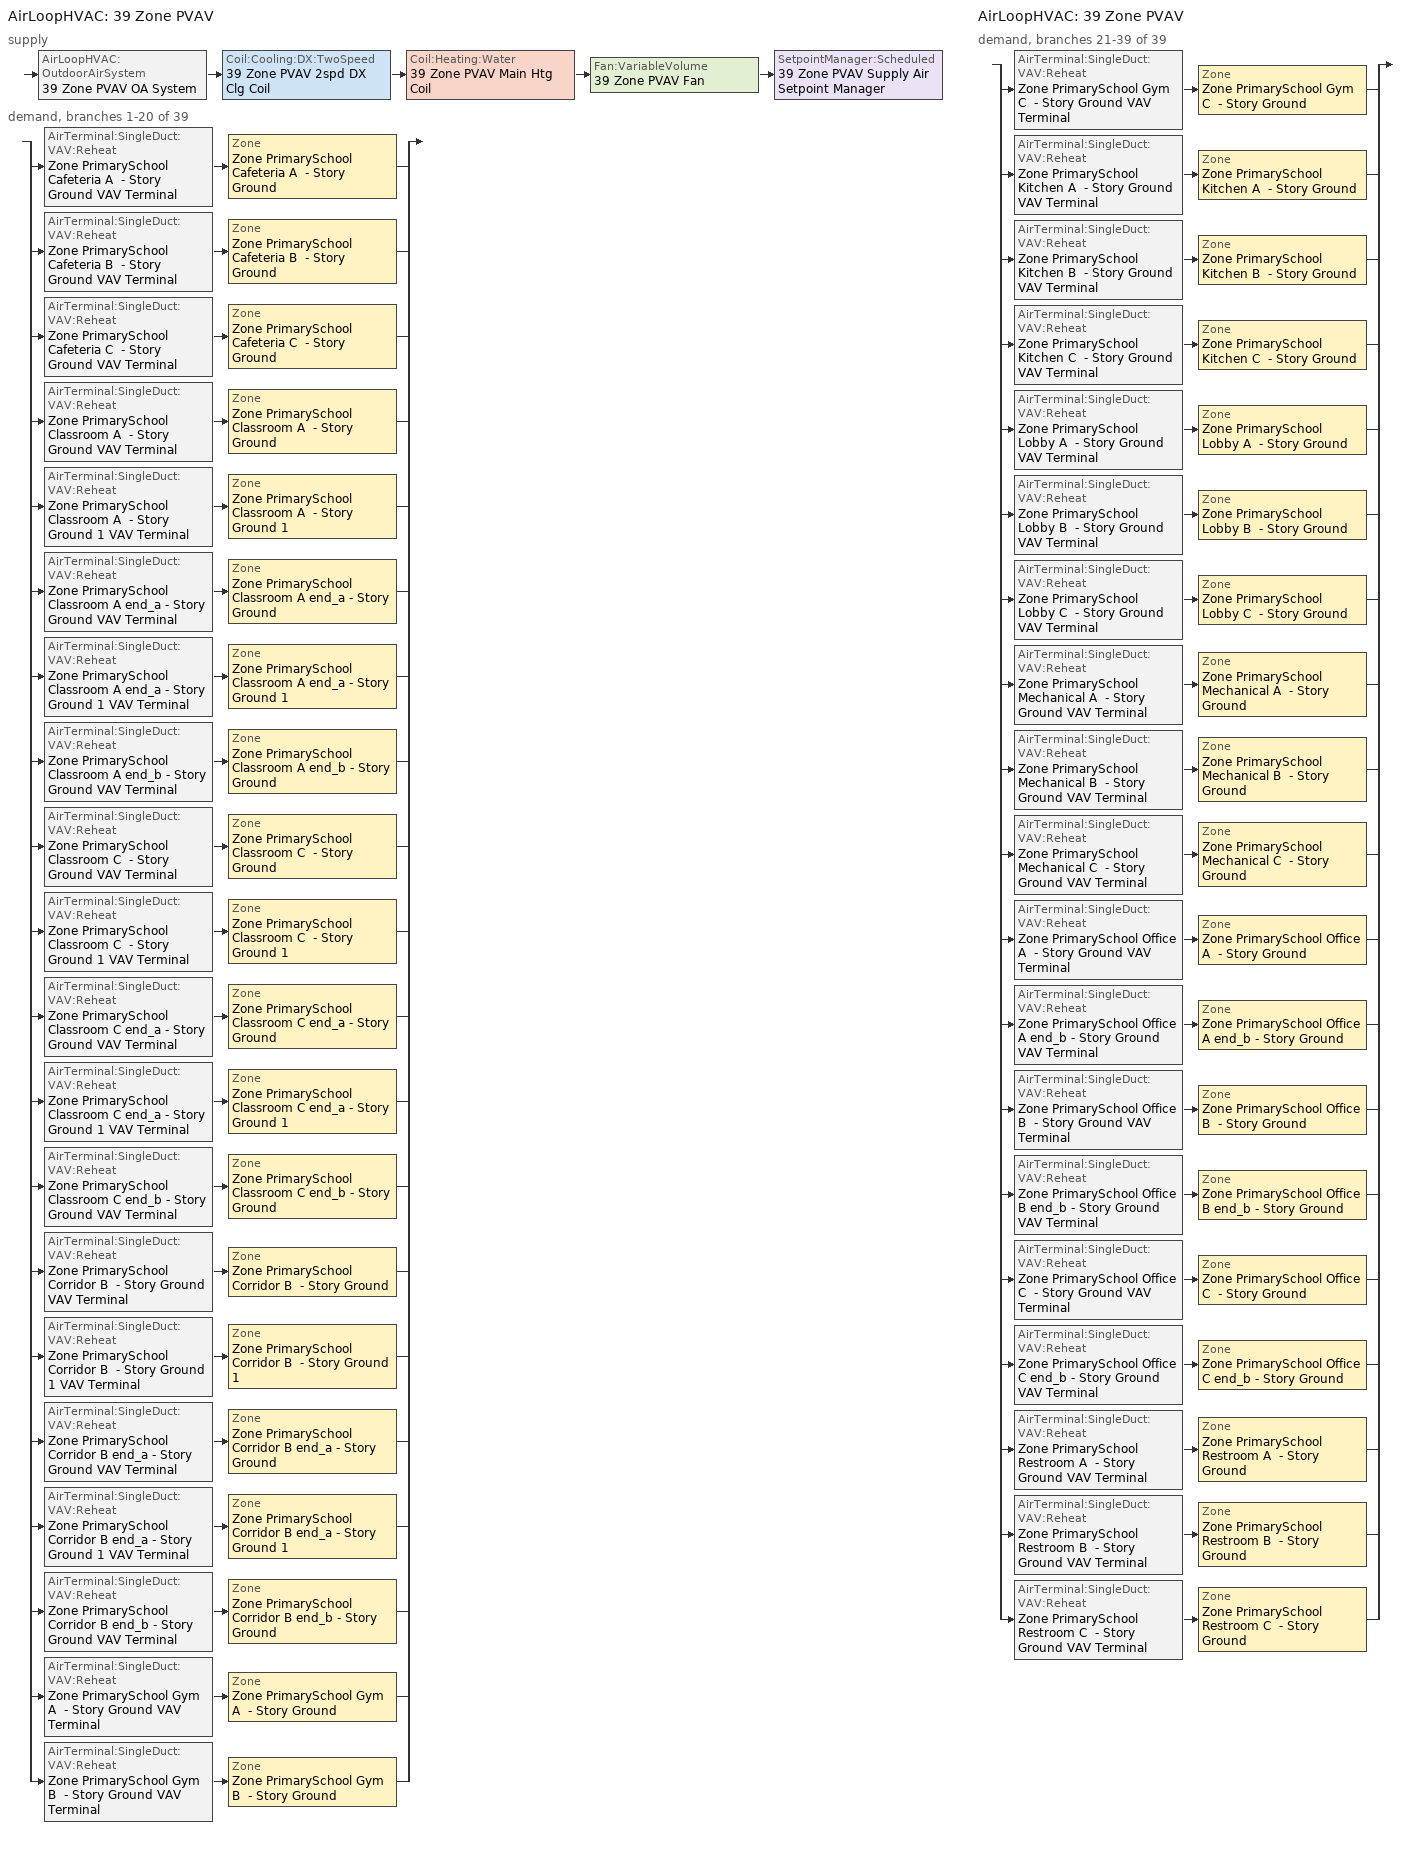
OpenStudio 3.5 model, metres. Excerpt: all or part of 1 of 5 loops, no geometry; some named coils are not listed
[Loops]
AirLoopHVAC '39 Zone PVAV'
 supply: AirLoopHVAC:OutdoorAirSystem '39 Zone PVAV OA System' > Coil:Cooling:DX:TwoSpeed '39 Zone PVAV 2spd DX Clg Coil' > Coil:Heating:Water '39 Zone PVAV Main Htg Coil' > Fan:VariableVolume '39 Zone PVAV Fan' > SetpointManager:Scheduled '39 Zone PVAV Supply Air Setpoint Manager'
 demand, branches 1-20 of 39: split
  | AirTerminal:SingleDuct:VAV:Reheat 'Zone PrimarySchool Cafeteria A  - Story Ground VAV Terminal' > Zone 'Zone PrimarySchool Cafeteria A  - Story Ground'
  | AirTerminal:SingleDuct:VAV:Reheat 'Zone PrimarySchool Cafeteria B  - Story Ground VAV Terminal' > Zone 'Zone PrimarySchool Cafeteria B  - Story Ground'
  | AirTerminal:SingleDuct:VAV:Reheat 'Zone PrimarySchool Cafeteria C  - Story Ground VAV Terminal' > Zone 'Zone PrimarySchool Cafeteria C  - Story Ground'
  | AirTerminal:SingleDuct:VAV:Reheat 'Zone PrimarySchool Classroom A  - Story Ground VAV Terminal' > Zone 'Zone PrimarySchool Classroom A  - Story Ground'
  | AirTerminal:SingleDuct:VAV:Reheat 'Zone PrimarySchool Classroom A  - Story Ground 1 VAV Terminal' > Zone 'Zone PrimarySchool Classroom A  - Story Ground 1'
  | AirTerminal:SingleDuct:VAV:Reheat 'Zone PrimarySchool Classroom A end_a - Story Ground VAV Terminal' > Zone 'Zone PrimarySchool Classroom A end_a - Story Ground'
  | AirTerminal:SingleDuct:VAV:Reheat 'Zone PrimarySchool Classroom A end_a - Story Ground 1 VAV Terminal' > Zone 'Zone PrimarySchool Classroom A end_a - Story Ground 1'
  | AirTerminal:SingleDuct:VAV:Reheat 'Zone PrimarySchool Classroom A end_b - Story Ground VAV Terminal' > Zone 'Zone PrimarySchool Classroom A end_b - Story Ground'
  | AirTerminal:SingleDuct:VAV:Reheat 'Zone PrimarySchool Classroom C  - Story Ground VAV Terminal' > Zone 'Zone PrimarySchool Classroom C  - Story Ground'
  | AirTerminal:SingleDuct:VAV:Reheat 'Zone PrimarySchool Classroom C  - Story Ground 1 VAV Terminal' > Zone 'Zone PrimarySchool Classroom C  - Story Ground 1'
  | AirTerminal:SingleDuct:VAV:Reheat 'Zone PrimarySchool Classroom C end_a - Story Ground VAV Terminal' > Zone 'Zone PrimarySchool Classroom C end_a - Story Ground'
  | AirTerminal:SingleDuct:VAV:Reheat 'Zone PrimarySchool Classroom C end_a - Story Ground 1 VAV Terminal' > Zone 'Zone PrimarySchool Classroom C end_a - Story Ground 1'
  | AirTerminal:SingleDuct:VAV:Reheat 'Zone PrimarySchool Classroom C end_b - Story Ground VAV Terminal' > Zone 'Zone PrimarySchool Classroom C end_b - Story Ground'
  | AirTerminal:SingleDuct:VAV:Reheat 'Zone PrimarySchool Corridor B  - Story Ground VAV Terminal' > Zone 'Zone PrimarySchool Corridor B  - Story Ground'
  | AirTerminal:SingleDuct:VAV:Reheat 'Zone PrimarySchool Corridor B  - Story Ground 1 VAV Terminal' > Zone 'Zone PrimarySchool Corridor B  - Story Ground 1'
  | AirTerminal:SingleDuct:VAV:Reheat 'Zone PrimarySchool Corridor B end_a - Story Ground VAV Terminal' > Zone 'Zone PrimarySchool Corridor B end_a - Story Ground'
  | AirTerminal:SingleDuct:VAV:Reheat 'Zone PrimarySchool Corridor B end_a - Story Ground 1 VAV Terminal' > Zone 'Zone PrimarySchool Corridor B end_a - Story Ground 1'
  | AirTerminal:SingleDuct:VAV:Reheat 'Zone PrimarySchool Corridor B end_b - Story Ground VAV Terminal' > Zone 'Zone PrimarySchool Corridor B end_b - Story Ground'
  | AirTerminal:SingleDuct:VAV:Reheat 'Zone PrimarySchool Gym A  - Story Ground VAV Terminal' > Zone 'Zone PrimarySchool Gym A  - Story Ground'
  | AirTerminal:SingleDuct:VAV:Reheat 'Zone PrimarySchool Gym B  - Story Ground VAV Terminal' > Zone 'Zone PrimarySchool Gym B  - Story Ground'
AirLoopHVAC '39 Zone PVAV'
 demand, branches 21-39 of 39: split
  | AirTerminal:SingleDuct:VAV:Reheat 'Zone PrimarySchool Gym C  - Story Ground VAV Terminal' > Zone 'Zone PrimarySchool Gym C  - Story Ground'
  | AirTerminal:SingleDuct:VAV:Reheat 'Zone PrimarySchool Kitchen A  - Story Ground VAV Terminal' > Zone 'Zone PrimarySchool Kitchen A  - Story Ground'
  | AirTerminal:SingleDuct:VAV:Reheat 'Zone PrimarySchool Kitchen B  - Story Ground VAV Terminal' > Zone 'Zone PrimarySchool Kitchen B  - Story Ground'
  | AirTerminal:SingleDuct:VAV:Reheat 'Zone PrimarySchool Kitchen C  - Story Ground VAV Terminal' > Zone 'Zone PrimarySchool Kitchen C  - Story Ground'
  | AirTerminal:SingleDuct:VAV:Reheat 'Zone PrimarySchool Lobby A  - Story Ground VAV Terminal' > Zone 'Zone PrimarySchool Lobby A  - Story Ground'
  | AirTerminal:SingleDuct:VAV:Reheat 'Zone PrimarySchool Lobby B  - Story Ground VAV Terminal' > Zone 'Zone PrimarySchool Lobby B  - Story Ground'
  | AirTerminal:SingleDuct:VAV:Reheat 'Zone PrimarySchool Lobby C  - Story Ground VAV Terminal' > Zone 'Zone PrimarySchool Lobby C  - Story Ground'
  | AirTerminal:SingleDuct:VAV:Reheat 'Zone PrimarySchool Mechanical A  - Story Ground VAV Terminal' > Zone 'Zone PrimarySchool Mechanical A  - Story Ground'
  | AirTerminal:SingleDuct:VAV:Reheat 'Zone PrimarySchool Mechanical B  - Story Ground VAV Terminal' > Zone 'Zone PrimarySchool Mechanical B  - Story Ground'
  | AirTerminal:SingleDuct:VAV:Reheat 'Zone PrimarySchool Mechanical C  - Story Ground VAV Terminal' > Zone 'Zone PrimarySchool Mechanical C  - Story Ground'
  | AirTerminal:SingleDuct:VAV:Reheat 'Zone PrimarySchool Office A  - Story Ground VAV Terminal' > Zone 'Zone PrimarySchool Office A  - Story Ground'
  | AirTerminal:SingleDuct:VAV:Reheat 'Zone PrimarySchool Office A end_b - Story Ground VAV Terminal' > Zone 'Zone PrimarySchool Office A end_b - Story Ground'
  | AirTerminal:SingleDuct:VAV:Reheat 'Zone PrimarySchool Office B  - Story Ground VAV Terminal' > Zone 'Zone PrimarySchool Office B  - Story Ground'
  | AirTerminal:SingleDuct:VAV:Reheat 'Zone PrimarySchool Office B end_b - Story Ground VAV Terminal' > Zone 'Zone PrimarySchool Office B end_b - Story Ground'
  | AirTerminal:SingleDuct:VAV:Reheat 'Zone PrimarySchool Office C  - Story Ground VAV Terminal' > Zone 'Zone PrimarySchool Office C  - Story Ground'
  | AirTerminal:SingleDuct:VAV:Reheat 'Zone PrimarySchool Office C end_b - Story Ground VAV Terminal' > Zone 'Zone PrimarySchool Office C end_b - Story Ground'
  | AirTerminal:SingleDuct:VAV:Reheat 'Zone PrimarySchool Restroom A  - Story Ground VAV Terminal' > Zone 'Zone PrimarySchool Restroom A  - Story Ground'
  | AirTerminal:SingleDuct:VAV:Reheat 'Zone PrimarySchool Restroom B  - Story Ground VAV Terminal' > Zone 'Zone PrimarySchool Restroom B  - Story Ground'
  | AirTerminal:SingleDuct:VAV:Reheat 'Zone PrimarySchool Restroom C  - Story Ground VAV Terminal' > Zone 'Zone PrimarySchool Restroom C  - Story Ground'
[SizingPeriod:DesignDay] Barometric Pressure {Pa}=96058; Wind Speed {m/s}=3.5; Wind Direction {deg}=280; Rain Indicator=No; Snow Indicator=No; Day of Month=21; Day Type=SummerDesignDay; Daylight Saving Time Indicator=No; Humidity Condition Type=Wetbulb; Dry-Bulb Temperature Range Modifier Type=DefaultMultipliers; Solar Model Indicator=ASHRAETau
Name | Maximum Dry-Bulb Temperature {C} | Daily Dry-Bulb Temperature Range {deltaC} | Month | Wetbulb or DewPoint at Maximum Dry-Bulb {C} | ASHRAE Clear Sky Optical Depth for Beam Irradiance | ASHRAE Clear Sky Optical Depth for Diffuse Irradiance
Altoona Blair Co October .4% Condns DB=>MCWB 1 | 26.1 | 10.2 | 10 | 18.2 | 0.339 | 2.489
Altoona Blair Co October .4% Condns WB=>MCDB 1 | 24.4 | 10.2 | 10 | 20.3 | 0.339 | 2.489
Altoona Blair Co September .4% Condns DB=>MCWB 1 | 30.8 | 10.6 | 9 | 20.4 | 0.371 | 2.376
Altoona Blair Co September .4% Condns WB=>MCDB 1 | 27.3 | 10.6 | 9 | 22.9 | 0.371 | 2.376
[Sizing:Zone] Zone Cooling Design Supply Air Temperature Input Method=SupplyAirTemperature; Zone Cooling Design Supply Air Temperature {C}=12.7778; Zone Cooling Design Supply Air Temperature Difference {deltaC}=11.11; Zone Heating Design Supply Air Temperature Input Method=SupplyAirTemperature; Zone Heating Design Supply Air Temperature {C}=50; Zone Heating Design Supply Air Temperature Difference {deltaC}=11.11; Zone Cooling Design Supply Air Humidity Ratio {kg-H2O/kg-air}=0.0085; Zone Heating Design Supply Air Humidity Ratio {kg-H2O/kg-air}=0.008; Cooling Design Air Flow Method=DesignDay; Heating Design Air Flow Method=DesignDay; Account for Dedicated Outdoor Air System=No; Dedicated Outdoor Air System Control Strategy=NeutralSupplyAir; Dedicated Outdoor Air Low Setpoint Temperature for Design {C}=autosize; Dedicated Outdoor Air High Setpoint Temperature for Design {C}=autosize; Zone Load Sizing Method=Sensible Load Only No Latent Load; Zone Latent Cooling Design Supply Air Humidity Ratio Input Method=HumidityRatioDifference; Zone Cooling Design Supply Air Humidity Ratio Difference {kgWater/kgDryAir}=0.005; Zone Latent Heating Design Supply Air Humidity Ratio Input Method=HumidityRatioDifference; Zone Humidification Design Supply Air Humidity Ratio Difference {kgWater/kgDryAir}=0.005; Design Minimum Zone Ventilation Efficiency=0
Zone PrimarySchool Classroom A end_a - Story Ground; Zone PrimarySchool Corridor B end_a - Story Ground; Zone PrimarySchool Classroom C end_a - Story Ground; Zone PrimarySchool Classroom A  - Story Ground; Zone PrimarySchool Corridor B  - Story Ground; Zone PrimarySchool Classroom C  - Story Ground; Zone PrimarySchool Classroom A end_b - Story Ground; Zone PrimarySchool Corridor B end_b - Story Ground; Zone PrimarySchool Classroom C end_b - Story Ground; Zone PrimarySchool Classroom A end_a - Story Ground 1; Zone PrimarySchool Corridor B end_a - Story Ground 1; Zone PrimarySchool Classroom C end_a - Story Ground 1; Zone PrimarySchool Classroom A  - Story Ground 1; Zone PrimarySchool Corridor B  - Story Ground 1; Zone PrimarySchool Classroom C  - Story Ground 1; Zone PrimarySchool Kitchen A  - Story Ground; Zone PrimarySchool Kitchen B  - Story Ground; Zone PrimarySchool Kitchen C  - Story Ground; Zone PrimarySchool Lobby A  - Story Ground; Zone PrimarySchool Lobby B  - Story Ground; Zone PrimarySchool Lobby C  - Story Ground; Zone PrimarySchool Restroom A  - Story Ground; Zone PrimarySchool Restroom B  - Story Ground; Zone PrimarySchool Restroom C  - Story Ground; Zone PrimarySchool Mechanical A  - Story Ground; Zone PrimarySchool Mechanical B  - Story Ground; Zone PrimarySchool Mechanical C  - Story Ground; Zone PrimarySchool Cafeteria A  - Story Ground; Zone PrimarySchool Cafeteria B  - Story Ground; Zone PrimarySchool Cafeteria C  - Story Ground; Zone PrimarySchool Gym A  - Story Ground; Zone PrimarySchool Gym B  - Story Ground; Zone PrimarySchool Gym C  - Story Ground; Zone PrimarySchool Office A  - Story Ground; Zone PrimarySchool Office B  - Story Ground; Zone PrimarySchool Office C  - Story Ground; Zone PrimarySchool Office A end_b - Story Ground; Zone PrimarySchool Office B end_b - Story Ground; Zone PrimarySchool Office C end_b - Story Ground
[Zone equipment]
Zone PrimarySchool Classroom A end_a - Story Ground: Zone PrimarySchool Classroom A end_a - Story Ground VAV Terminal
Zone PrimarySchool Corridor B end_a - Story Ground: Zone PrimarySchool Corridor B end_a - Story Ground VAV Terminal
Zone PrimarySchool Classroom C end_a - Story Ground: Zone PrimarySchool Classroom C end_a - Story Ground VAV Terminal
Zone PrimarySchool Classroom A  - Story Ground: Zone PrimarySchool Classroom A  - Story Ground VAV Terminal
Zone PrimarySchool Corridor B  - Story Ground: Zone PrimarySchool Corridor B  - Story Ground VAV Terminal
Zone PrimarySchool Classroom C  - Story Ground: Zone PrimarySchool Classroom C  - Story Ground VAV Terminal
Zone PrimarySchool Classroom A end_b - Story Ground: Zone PrimarySchool Classroom A end_b - Story Ground VAV Terminal
Zone PrimarySchool Corridor B end_b - Story Ground: Zone PrimarySchool Corridor B end_b - Story Ground VAV Terminal
Zone PrimarySchool Classroom C end_b - Story Ground: Zone PrimarySchool Classroom C end_b - Story Ground VAV Terminal
Zone PrimarySchool Classroom A end_a - Story Ground 1: Zone PrimarySchool Classroom A end_a - Story Ground 1 VAV Terminal
Zone PrimarySchool Corridor B end_a - Story Ground 1: Zone PrimarySchool Corridor B end_a - Story Ground 1 VAV Terminal
Zone PrimarySchool Classroom C end_a - Story Ground 1: Zone PrimarySchool Classroom C end_a - Story Ground 1 VAV Terminal
Zone PrimarySchool Classroom A  - Story Ground 1: Zone PrimarySchool Classroom A  - Story Ground 1 VAV Terminal
Zone PrimarySchool Corridor B  - Story Ground 1: Zone PrimarySchool Corridor B  - Story Ground 1 VAV Terminal
Zone PrimarySchool Classroom C  - Story Ground 1: Zone PrimarySchool Classroom C  - Story Ground 1 VAV Terminal
Zone PrimarySchool Kitchen A  - Story Ground: Zone PrimarySchool Kitchen A  - Story Ground Exhaust Fan, Zone PrimarySchool Kitchen A  - Story Ground VAV Terminal
Zone PrimarySchool Kitchen B  - Story Ground: Zone PrimarySchool Kitchen B  - Story Ground Exhaust Fan, Zone PrimarySchool Kitchen B  - Story Ground VAV Terminal
Zone PrimarySchool Kitchen C  - Story Ground: Zone PrimarySchool Kitchen C  - Story Ground Exhaust Fan, Zone PrimarySchool Kitchen C  - Story Ground VAV Terminal
Zone PrimarySchool Lobby A  - Story Ground: Zone PrimarySchool Lobby A  - Story Ground VAV Terminal
Zone PrimarySchool Lobby B  - Story Ground: Zone PrimarySchool Lobby B  - Story Ground VAV Terminal
Zone PrimarySchool Lobby C  - Story Ground: Zone PrimarySchool Lobby C  - Story Ground VAV Terminal
Zone PrimarySchool Restroom A  - Story Ground: Zone PrimarySchool Restroom A  - Story Ground Exhaust Fan, Zone PrimarySchool Restroom A  - Story Ground VAV Terminal
Zone PrimarySchool Restroom B  - Story Ground: Zone PrimarySchool Restroom B  - Story Ground Exhaust Fan, Zone PrimarySchool Restroom B  - Story Ground VAV Terminal
Zone PrimarySchool Restroom C  - Story Ground: Zone PrimarySchool Restroom C  - Story Ground Exhaust Fan, Zone PrimarySchool Restroom C  - Story Ground VAV Terminal
Zone PrimarySchool Mechanical A  - Story Ground: Zone PrimarySchool Mechanical A  - Story Ground VAV Terminal
Zone PrimarySchool Mechanical B  - Story Ground: Zone PrimarySchool Mechanical B  - Story Ground VAV Terminal
Zone PrimarySchool Mechanical C  - Story Ground: Zone PrimarySchool Mechanical C  - Story Ground VAV Terminal
Zone PrimarySchool Cafeteria A  - Story Ground: Zone PrimarySchool Cafeteria A  - Story Ground VAV Terminal
Zone PrimarySchool Cafeteria B  - Story Ground: Zone PrimarySchool Cafeteria B  - Story Ground VAV Terminal
Zone PrimarySchool Cafeteria C  - Story Ground: Zone PrimarySchool Cafeteria C  - Story Ground VAV Terminal
Zone PrimarySchool Gym A  - Story Ground: Zone PrimarySchool Gym A  - Story Ground VAV Terminal
Zone PrimarySchool Gym B  - Story Ground: Zone PrimarySchool Gym B  - Story Ground VAV Terminal
Zone PrimarySchool Gym C  - Story Ground: Zone PrimarySchool Gym C  - Story Ground VAV Terminal
Zone PrimarySchool Office A  - Story Ground: Zone PrimarySchool Office A  - Story Ground VAV Terminal
Zone PrimarySchool Office B  - Story Ground: Zone PrimarySchool Office B  - Story Ground VAV Terminal
Zone PrimarySchool Office C  - Story Ground: Zone PrimarySchool Office C  - Story Ground VAV Terminal
Zone PrimarySchool Office A end_b - Story Ground: Zone PrimarySchool Office A end_b - Story Ground VAV Terminal
Zone PrimarySchool Office B end_b - Story Ground: Zone PrimarySchool Office B end_b - Story Ground VAV Terminal
Zone PrimarySchool Office C end_b - Story Ground: Zone PrimarySchool Office C end_b - Story Ground VAV Terminal
[Fan:ZoneExhaust] Fan Total Efficiency=0.1595; Pressure Rise {Pa}=124.544; System Availability Manager Coupling Mode=Decoupled
Name | Availability Schedule | Maximum Flow Rate {m3/s} | Flow Fraction Schedule
Zone PrimarySchool Kitchen A  - Story Ground Exhaust Fan; Zone PrimarySchool Kitchen C  - Story Ground Exhaust Fan | PrimarySchool Kitchen Exhaust | 0.0750143 | PrimarySchool Kitchen Exhaust
Zone PrimarySchool Kitchen B  - Story Ground Exhaust Fan | PrimarySchool Kitchen Exhaust | 0.152254 | PrimarySchool Kitchen Exhaust
Zone PrimarySchool Restroom A  - Story Ground Exhaust Fan; Zone PrimarySchool Restroom C  - Story Ground Exhaust Fan | Always On Discrete | 0.0356914 | Always On Discrete
Zone PrimarySchool Restroom B  - Story Ground Exhaust Fan | Always On Discrete | 0.0724416 | Always On Discrete
[SetpointManager:Scheduled]
39 Zone PVAV Supply Air Setpoint Manager: Control Variable=Temperature; Schedule=Supply Air Temp - 55.0F; Setpoint Node or NodeList=39 Zone PVAV Supply Outlet Node
[Refrigeration:WalkIn] Availability Schedule=Always On Discrete; Rated Coil Cooling Capacity {W}=2696.25; Rated Total Heating Power {W}=0; Rated Circulation Fan Power {W}=0; Rated Total Lighting Power {W}=120; Lighting Schedule=Always On; Defrost Control Type=TimeSchedule; Temperature Termination Defrost Fraction to Ice=0.7; Insulated Floor Surface Area {m2}=11.1484; Insulated Floor U-Value {W/m2-K}=0.207
Name | Operating Temperature {C} | Rated Cooling Source Temperature {C} | Rated Cooling Coil Fan Power {W} | Defrost Type | Defrost Schedule | Defrost Drip-Down Schedule | Defrost Power {W} | WalkIn Zone Boundary 1
Primary School Cooler | 2 | -3.88889 | 200 | OffCycle | Refrigeration Defrost Schedule | Refrigeration Dripdown Schedule | 0 | Refrigeration Walk In Zone Boundary 1
Primary School Freezer | -23 | -28.3333 | 250 | Electric | Refrigeration Defrost Schedule 1 | Refrigeration Dripdown Schedule 1 | 2000 | Refrigeration Walk In Zone Boundary 2
[Refrigeration:WalkIn:ZoneBoundary] Zone=Zone PrimarySchool Kitchen B  - Story Ground; Total Insulated Surface Area Facing Zone {m2}=43.4; Insulated Surface U-Value Facing Zone {W/m2-K}=0.235; Area of Stocking Doors Facing Zone {m2}=2; Height of Stocking Doors Facing Zone {m}=2; Stocking Door Opening Schedule Name Facing Zone=door_wi_sched; Stocking Door Opening Protection Type Facing Zone=None
Refrigeration Walk In Zone Boundary 1; Refrigeration Walk In Zone Boundary 2
[AirLoopHVAC]
39 Zone PVAV: Availability Schedule=Always On Discrete; Design Supply Air Flow Rate {m3/s}=autosize; Design Return Air Flow Fraction of Supply Air Flow=1
[Sizing:System]
39 Zone PVAV: Type of Load to Size On=Sensible; Design Outdoor Air Flow Rate {m3/s}=Autosize; Central Heating Maximum System Air Flow Ratio=0.3; Preheat Design Temperature {C}=7.22222; Preheat Design Humidity Ratio {kg-H2O/kg-Air}=0.008; Precool Design Temperature {C}=12.7778; Precool Design Humidity Ratio {kg-H2O/kg-Air}=0.008; Central Cooling Design Supply Air Temperature {C}=12.7778; Central Heating Design Supply Air Temperature {C}=12.7778; Sizing Option=Coincident; 100% Outdoor Air in Cooling=No; 100% Outdoor Air in Heating=No; Central Cooling Design Supply Air Humidity Ratio {kg-H2O/kg-Air}=0.0085; Central Heating Design Supply Air Humidity Ratio {kg-H2O/kg-Air}=0.008; Cooling Design Air Flow Method=DesignDay; Heating Design Air Flow Method=DesignDay; System Outdoor Air Method=Standard62.1VentilationRateProcedure; Zone Maximum Outdoor Air Fraction=1; Cooling Supply Air Flow Rate Per Floor Area {m3/s-m2}=0.00996765; Cooling Fraction of Autosized Cooling Supply Air Flow Rate=1; Cooling Supply Air Flow Rate Per Unit Cooling Capacity {m3/s-W}=3.94755e-05; Heating Supply Air Flow Rate Per Floor Area {m3/s-m2}=0.00996765; Heating Fraction of Autosized Heating Supply Air Flow Rate=1; Heating Fraction of Autosized Cooling Supply Air Flow Rate=1; Heating Supply Air Flow Rate Per Unit Heating Capacity {m3/s-W}=3.15882e-05; Cooling Design Capacity Method=CoolingDesignCapacity; Cooling Design Capacity {W}=autosize; Cooling Design Capacity Per Floor Area {W/m2}=234.7; Fraction of Autosized Cooling Design Capacity=1; Heating Design Capacity Method=HeatingDesignCapacity; Heating Design Capacity {W}=autosize; Heating Design Capacity Per Floor Area {W/m2}=157; Fraction of Autosized Heating Design Capacity=1; Central Cooling Capacity Control Method=OnOff; Occupant Diversity=autosize
[Fan:VariableVolume]
39 Zone PVAV Fan: Availability Schedule=Always On Discrete; Fan Total Efficiency=0.6045; Pressure Rise {Pa}=1017.592; Maximum Flow Rate {m3/s}=Autosize; Fan Power Minimum Flow Rate Input Method=FixedFlowRate; Fan Power Minimum Flow Fraction=0; Fan Power Minimum Air Flow Rate {m3/s}=0; Motor Efficiency=0.93; Motor In Airstream Fraction=1; Fan Power Coefficient 1=0.0407599; Fan Power Coefficient 2=0.088045; Fan Power Coefficient 3=-0.0729261; Fan Power Coefficient 4=0.94374; Fan Power Coefficient 5=0
[Coil:Cooling:DX:TwoSpeed]
39 Zone PVAV 2spd DX Clg Coil: Availability Schedule=Always On Discrete; Rated High Speed Total Cooling Capacity {W}=Autosize; Rated High Speed Sensible Heat Ratio=Autosize; Rated High Speed COP {W/W}=3; Rated High Speed Air Flow Rate {m3/s}=Autosize; Unit Internal Static Air Pressure {Pa}=773.3; Total Cooling Capacity Function of Temperature Curve=Curve Biquadratic 1; Total Cooling Capacity Function of Flow Fraction Curve=Curve Quadratic 1; Energy Input Ratio Function of Temperature Curve=Curve Biquadratic 2; Energy Input Ratio Function of Flow Fraction Curve=Curve Quadratic 2; Part Load Fraction Correlation Curve=Curve Quadratic 3; Rated Low Speed Total Cooling Capacity {W}=Autosize; Rated Low Speed Sensible Heat Ratio=0.69; Rated Low Speed COP {W/W}=3; Low Speed Total Cooling Capacity Function of Temperature Curve=Curve Biquadratic 3; Low Speed Energy Input Ratio Function of Temperature Curve=Curve Biquadratic 4; Condenser Type=AirCooled; Minimum Outdoor Dry-Bulb Temperature for Compressor Operation {C}=-25; High Speed Evaporative Condenser Effectiveness=0; High Speed Evaporative Condenser Air Flow Rate {m3/s}=Autosize; High Speed Evaporative Condenser Pump Rated Power Consumption {W}=Autosize; Low Speed Evaporative Condenser Effectiveness=0; Low Speed Evaporative Condenser Air Flow Rate {m3/s}=Autosize; Low Speed Evaporative Condenser Pump Rated Power Consumption {W}=Autosize; Basin Heater Capacity {W/K}=10; Basin Heater Setpoint Temperature {C}=2
[Controller:OutdoorAir]
Controller Outdoor Air 1: Minimum Outdoor Air Flow Rate {m3/s}=autosize; Maximum Outdoor Air Flow Rate {m3/s}=Autosize; Economizer Control Type=NoEconomizer; Economizer Control Action Type=ModulateFlow; Economizer Maximum Limit Dry-Bulb Temperature {C}=28; Economizer Maximum Limit Enthalpy {J/kg}=64000; Lockout Type=NoLockout; Minimum Limit Type=FixedMinimum; Minimum Outdoor Air Schedule=Always On Discrete; Controller Mechanical Ventilation=39 Zone PVAV Ventilation Controller; High Humidity Control=No; Heat Recovery Bypass Control Type=BypassWhenWithinEconomizerLimits
[Controller:MechanicalVentilation]
39 Zone PVAV Ventilation Controller: Availability Schedule=Always On Discrete
[AirLoopHVAC:OutdoorAirSystem]
39 Zone PVAV OA System: Controller=Controller Outdoor Air 1
[AirTerminal:SingleDuct:VAV:Reheat] Availability Schedule=Always On Discrete; Maximum Air Flow Rate {m3/s}=AutoSize; Zone Minimum Air Flow Input Method=Constant; Constant Minimum Air Flow Fraction=0.3; Fixed Minimum Air Flow Rate {m3/s}=0; Maximum Hot Water or Steam Flow Rate {m3/s}=AutoSize; Minimum Hot Water or Steam Flow Rate {m3/s}=0; Convergence Tolerance=0.001; Damper Heating Action=Normal; Maximum Flow per Zone Floor Area During Reheat {m3/s-m2}=AutoSize; Maximum Flow Fraction During Reheat=0.5; Maximum Reheat Air Temperature {C}=50; Control For Outdoor Air=No
Name | Reheat Coil
Zone PrimarySchool Cafeteria A  - Story Ground VAV Terminal | Zone PrimarySchool Cafeteria A  - Story Ground Reheat Coil
Zone PrimarySchool Cafeteria B  - Story Ground VAV Terminal | Zone PrimarySchool Cafeteria B  - Story Ground Reheat Coil
Zone PrimarySchool Cafeteria C  - Story Ground VAV Terminal | Zone PrimarySchool Cafeteria C  - Story Ground Reheat Coil
Zone PrimarySchool Classroom A  - Story Ground VAV Terminal | Zone PrimarySchool Classroom A  - Story Ground Reheat Coil
Zone PrimarySchool Classroom A  - Story Ground 1 VAV Terminal | Zone PrimarySchool Classroom A  - Story Ground 1 Reheat Coil
Zone PrimarySchool Classroom A end_a - Story Ground VAV Terminal | Zone PrimarySchool Classroom A end_a - Story Ground Reheat Coil
Zone PrimarySchool Classroom A end_a - Story Ground 1 VAV Terminal | Zone PrimarySchool Classroom A end_a - Story Ground 1 Reheat Coil
Zone PrimarySchool Classroom A end_b - Story Ground VAV Terminal | Zone PrimarySchool Classroom A end_b - Story Ground Reheat Coil
Zone PrimarySchool Classroom C  - Story Ground VAV Terminal | Zone PrimarySchool Classroom C  - Story Ground Reheat Coil
Zone PrimarySchool Classroom C  - Story Ground 1 VAV Terminal | Zone PrimarySchool Classroom C  - Story Ground 1 Reheat Coil
Zone PrimarySchool Classroom C end_a - Story Ground VAV Terminal | Zone PrimarySchool Classroom C end_a - Story Ground Reheat Coil
Zone PrimarySchool Classroom C end_a - Story Ground 1 VAV Terminal | Zone PrimarySchool Classroom C end_a - Story Ground 1 Reheat Coil
Zone PrimarySchool Classroom C end_b - Story Ground VAV Terminal | Zone PrimarySchool Classroom C end_b - Story Ground Reheat Coil
Zone PrimarySchool Corridor B  - Story Ground VAV Terminal | Zone PrimarySchool Corridor B  - Story Ground Reheat Coil
Zone PrimarySchool Corridor B  - Story Ground 1 VAV Terminal | Zone PrimarySchool Corridor B  - Story Ground 1 Reheat Coil
Zone PrimarySchool Corridor B end_a - Story Ground VAV Terminal | Zone PrimarySchool Corridor B end_a - Story Ground Reheat Coil
Zone PrimarySchool Corridor B end_a - Story Ground 1 VAV Terminal | Zone PrimarySchool Corridor B end_a - Story Ground 1 Reheat Coil
Zone PrimarySchool Corridor B end_b - Story Ground VAV Terminal | Zone PrimarySchool Corridor B end_b - Story Ground Reheat Coil
Zone PrimarySchool Gym A  - Story Ground VAV Terminal | Zone PrimarySchool Gym A  - Story Ground Reheat Coil
Zone PrimarySchool Gym B  - Story Ground VAV Terminal | Zone PrimarySchool Gym B  - Story Ground Reheat Coil
Zone PrimarySchool Gym C  - Story Ground VAV Terminal | Zone PrimarySchool Gym C  - Story Ground Reheat Coil
Zone PrimarySchool Kitchen A  - Story Ground VAV Terminal | Zone PrimarySchool Kitchen A  - Story Ground Reheat Coil
Zone PrimarySchool Kitchen B  - Story Ground VAV Terminal | Zone PrimarySchool Kitchen B  - Story Ground Reheat Coil
Zone PrimarySchool Kitchen C  - Story Ground VAV Terminal | Zone PrimarySchool Kitchen C  - Story Ground Reheat Coil
Zone PrimarySchool Lobby A  - Story Ground VAV Terminal | Zone PrimarySchool Lobby A  - Story Ground Reheat Coil
Zone PrimarySchool Lobby B  - Story Ground VAV Terminal | Zone PrimarySchool Lobby B  - Story Ground Reheat Coil
Zone PrimarySchool Lobby C  - Story Ground VAV Terminal | Zone PrimarySchool Lobby C  - Story Ground Reheat Coil
Zone PrimarySchool Mechanical A  - Story Ground VAV Terminal | Zone PrimarySchool Mechanical A  - Story Ground Reheat Coil
Zone PrimarySchool Mechanical B  - Story Ground VAV Terminal | Zone PrimarySchool Mechanical B  - Story Ground Reheat Coil
Zone PrimarySchool Mechanical C  - Story Ground VAV Terminal | Zone PrimarySchool Mechanical C  - Story Ground Reheat Coil
Zone PrimarySchool Office A  - Story Ground VAV Terminal | Zone PrimarySchool Office A  - Story Ground Reheat Coil
Zone PrimarySchool Office A end_b - Story Ground VAV Terminal | Zone PrimarySchool Office A end_b - Story Ground Reheat Coil
Zone PrimarySchool Office B  - Story Ground VAV Terminal | Zone PrimarySchool Office B  - Story Ground Reheat Coil
Zone PrimarySchool Office B end_b - Story Ground VAV Terminal | Zone PrimarySchool Office B end_b - Story Ground Reheat Coil
Zone PrimarySchool Office C  - Story Ground VAV Terminal | Zone PrimarySchool Office C  - Story Ground Reheat Coil
Zone PrimarySchool Office C end_b - Story Ground VAV Terminal | Zone PrimarySchool Office C end_b - Story Ground Reheat Coil
Zone PrimarySchool Restroom A  - Story Ground VAV Terminal | Zone PrimarySchool Restroom A  - Story Ground Reheat Coil
Zone PrimarySchool Restroom B  - Story Ground VAV Terminal | Zone PrimarySchool Restroom B  - Story Ground Reheat Coil
Zone PrimarySchool Restroom C  - Story Ground VAV Terminal | Zone PrimarySchool Restroom C  - Story Ground Reheat Coil
[Schedule:Ruleset]
PrimarySchool Kitchen Exhaust: Default Day Schedule=PrimarySchool Kitchen Exhaust Default; Summer Design Day Schedule=PrimarySchool Kitchen Exhaust Summer Design Day; Winter Design Day Schedule=PrimarySchool Kitchen Exhaust Winter Design Day
Always On: Default Day Schedule=Always On Default
door_wi_sched: Default Day Schedule=door_wi_sched Default
Refrigeration Defrost Schedule: Default Day Schedule=Refrigeration Defrost Schedule Default - Primary School Cooler
Refrigeration Dripdown Schedule: Default Day Schedule=Refrigeration Dripdown Schedule Default - Primary School Cooler
Refrigeration Defrost Schedule 1: Default Day Schedule=Refrigeration Defrost Schedule Default - Primary School Freezer
Refrigeration Dripdown Schedule 1: Default Day Schedule=Refrigeration Dripdown Schedule Default - Primary School Freezer
Supply Air Temp - 55.0F: Default Day Schedule=Supply Air Temp - 55.0F Default
[Schedule:Day]
PrimarySchool Kitchen Exhaust Default; autogen PrimarySchool Kitchen Exhaust 1_day_sch; autogen PrimarySchool Kitchen Exhaust 2_day_sch; autogen PrimarySchool Kitchen Exhaust 3_day_sch; autogen PrimarySchool Kitchen Exhaust 4_day_sch; autogen PrimarySchool Kitchen Exhaust 5_day_sch; autogen PrimarySchool Kitchen Exhaust 6_day_sch; autogen PrimarySchool Kitchen Exhaust 7_day_sch; autogen PrimarySchool Kitchen Exhaust 8_day_sch; autogen PrimarySchool Kitchen Exhaust 9_day_sch; autogen PrimarySchool Kitchen Exhaust 10_day_sch; autogen PrimarySchool Kitchen Exhaust 11_day_sch; autogen PrimarySchool Kitchen Exhaust 12_day_sch; autogen PrimarySchool Kitchen Exhaust 13_day_sch; autogen PrimarySchool Kitchen Exhaust 14_day_sch: Yes, 6, 0, 0, 21, 0, 1, 24, 0, 0
PrimarySchool Kitchen Exhaust Summer Design Day: 6, 0, 0, 21, 0, 1, 24, 0, 0
PrimarySchool Kitchen Exhaust Winter Design Day: 24, 0, 0
PrimarySchool Kitchen Exhaust WntrDsn|Wknd Day: Yes, 8, 45, 0, 24, 0, 0
Always On Default: 24, 0, 1
door_wi_sched Default: 6, 0, 0, 22, 0, 0.0625, 24, 0, 0
Refrigeration Defrost Schedule Default - Primary School Cooler; Refrigeration Dripdown Schedule Default - Primary School Cooler: 0, 59, 0, 24, 0, 0
Refrigeration Defrost Schedule Default - Primary School Freezer; Refrigeration Dripdown Schedule Default - Primary School Freezer: 0, 45, 0, 24, 0, 0
Supply Air Temp - 55.0F Default; autogen Supply Air Temp - 55.0F 0_day_sch; autogen Supply Air Temp - 55.0F 1_day_sch; autogen Supply Air Temp - 55.0F 2_day_sch; autogen Supply Air Temp - 55.0F 3_day_sch; autogen Supply Air Temp - 55.0F 4_day_sch; autogen Supply Air Temp - 55.0F 5_day_sch; autogen Supply Air Temp - 55.0F 6_day_sch; autogen Supply Air Temp - 55.0F 7_day_sch; autogen Supply Air Temp - 55.0F 8_day_sch; autogen Supply Air Temp - 55.0F 9_day_sch; autogen Supply Air Temp - 55.0F 10_day_sch; autogen Supply Air Temp - 55.0F 11_day_sch; autogen Supply Air Temp - 55.0F 12_day_sch; autogen Supply Air Temp - 55.0F 13_day_sch; autogen Supply Air Temp - 55.0F 14_day_sch: Yes, 24, 0, 12.7778
[Schedule:Rule] Apply Sunday=Yes; Apply Saturday=Yes
Name | Schedule Ruleset | Rule Order | Day Schedule | Date Specification Type | Start Month | Start Day | End Month | End Day | Apply Monday | Apply Tuesday | Apply Wednesday | Apply Thursday | Apply Friday | Specific Month 1 | Specific Day 1 | Specific Month 2 | Specific Day 2 | Specific Month 3 | Specific Day 3 | Specific Month 4 | Specific Day 4 | Specific Month 5 | Specific Day 5 | Specific Month 6 | Specific Day 6 | Specific Month 7 | Specific Day 7 | Specific Month 8 | Specific Day 8 | Specific Month 9 | Specific Day 9 | Specific Month 10 | Specific Day 10 | Specific Month 11 | Specific Day 11 | Specific Month 12 | Specific Day 12 | Specific Month 13 | Specific Day 13 | Specific Month 14 | Specific Day 14 | Specific Month 15 | Specific Day 15 | Specific Month 16 | Specific Day 16 | Specific Month 17 | Specific Day 17 | Specific Month 18 | Specific Day 18 | Specific Month 19 | Specific Day 19 | Specific Month 20 | Specific Day 20 | Specific Month 21 | Specific Day 21 | Specific Month 22 | Specific Day 22 | Specific Month 23 | Specific Day 23 | Specific Month 24 | Specific Day 24 | Specific Month 25 | Specific Day 25 | Specific Month 26 | Specific Day 26
Schedule Rule 37 | PrimarySchool Kitchen Exhaust | 0 | PrimarySchool Kitchen Exhaust WntrDsn|Wknd Day | DateRange | 1 | 1 | 12 | 31
autogen PrimarySchool Kitchen Exhaust 1 | PrimarySchool Kitchen Exhaust | 1 | autogen PrimarySchool Kitchen Exhaust 1_day_sch | SpecificDates |  |  |  |  | Yes | Yes | Yes | Yes | Yes | 7 | 5 | 7 | 12 | 7 | 19 | 7 | 26 | 8 | 2 | 8 | 9 | 8 | 16 | 8 | 23 | 8 | 30
autogen PrimarySchool Kitchen Exhaust 2 | PrimarySchool Kitchen Exhaust | 2 | autogen PrimarySchool Kitchen Exhaust 2_day_sch | SpecificDates |  |  |  |  | Yes | Yes | Yes | Yes | Yes | 9 | 6 | 9 | 13 | 9 | 20 | 9 | 27 | 10 | 4 | 10 | 11 | 10 | 18 | 10 | 25 | 11 | 1 | 11 | 8 | 11 | 15 | 11 | 22 | 11 | 29 | 12 | 6 | 12 | 13 | 12 | 20 | 12 | 27
autogen PrimarySchool Kitchen Exhaust 3 | PrimarySchool Kitchen Exhaust | 3 | autogen PrimarySchool Kitchen Exhaust 3_day_sch | SpecificDates |  |  |  |  | Yes | Yes | Yes | Yes | Yes | 1 | 5 | 1 | 12 | 1 | 19 | 1 | 26 | 2 | 2 | 2 | 9 | 2 | 16 | 2 | 23 | 3 | 2 | 3 | 9 | 3 | 16 | 3 | 23 | 3 | 30 | 4 | 6 | 4 | 13 | 4 | 20 | 4 | 27 | 5 | 4 | 5 | 11 | 5 | 18 | 5 | 25 | 6 | 1 | 6 | 8 | 6 | 15 | 6 | 22 | 6 | 29
autogen PrimarySchool Kitchen Exhaust 4 | PrimarySchool Kitchen Exhaust | 4 | autogen PrimarySchool Kitchen Exhaust 4_day_sch | SpecificDates |  |  |  |  | Yes | Yes | Yes | Yes | Yes | 7 | 6 | 7 | 13 | 7 | 20 | 7 | 27 | 8 | 3 | 8 | 10 | 8 | 17 | 8 | 24 | 8 | 31
autogen PrimarySchool Kitchen Exhaust 5 | PrimarySchool Kitchen Exhaust | 5 | autogen PrimarySchool Kitchen Exhaust 5_day_sch | SpecificDates |  |  |  |  | Yes | Yes | Yes | Yes | Yes | 9 | 7 | 9 | 14 | 9 | 21 | 9 | 28 | 10 | 5 | 10 | 12 | 10 | 19 | 10 | 26 | 11 | 2 | 11 | 9 | 11 | 16 | 11 | 23 | 11 | 30 | 12 | 7 | 12 | 14 | 12 | 21 | 12 | 28
autogen PrimarySchool Kitchen Exhaust 6 | PrimarySchool Kitchen Exhaust | 6 | autogen PrimarySchool Kitchen Exhaust 6_day_sch | SpecificDates |  |  |  |  | Yes | Yes | Yes | Yes | Yes | 1 | 6 | 1 | 13 | 1 | 20 | 1 | 27 | 2 | 3 | 2 | 10 | 2 | 17 | 2 | 24 | 3 | 3 | 3 | 10 | 3 | 17 | 3 | 24 | 3 | 31 | 4 | 7 | 4 | 14 | 4 | 21 | 4 | 28 | 5 | 5 | 5 | 12 | 5 | 19 | 5 | 26 | 6 | 2 | 6 | 9 | 6 | 16 | 6 | 23 | 6 | 30
autogen PrimarySchool Kitchen Exhaust 7 | PrimarySchool Kitchen Exhaust | 7 | autogen PrimarySchool Kitchen Exhaust 7_day_sch | SpecificDates |  |  |  |  | Yes | Yes | Yes | Yes | Yes | 7 | 7 | 7 | 14 | 7 | 21 | 7 | 28 | 8 | 4 | 8 | 11 | 8 | 18 | 8 | 25
autogen PrimarySchool Kitchen Exhaust 8 | PrimarySchool Kitchen Exhaust | 8 | autogen PrimarySchool Kitchen Exhaust 8_day_sch | SpecificDates |  |  |  |  | Yes | Yes | Yes | Yes | Yes | 9 | 1 | 9 | 8 | 9 | 15 | 9 | 22 | 9 | 29 | 10 | 6 | 10 | 13 | 10 | 20 | 10 | 27 | 11 | 3 | 11 | 10 | 11 | 17 | 11 | 24 | 12 | 1 | 12 | 8 | 12 | 15 | 12 | 22 | 12 | 29
autogen PrimarySchool Kitchen Exhaust 9 | PrimarySchool Kitchen Exhaust | 9 | autogen PrimarySchool Kitchen Exhaust 9_day_sch | SpecificDates |  |  |  |  | Yes | Yes | Yes | Yes | Yes | 1 | 7 | 1 | 14 | 1 | 21 | 1 | 28 | 2 | 4 | 2 | 11 | 2 | 18 | 2 | 25 | 3 | 4 | 3 | 11 | 3 | 18 | 3 | 25 | 4 | 1 | 4 | 8 | 4 | 15 | 4 | 22 | 4 | 29 | 5 | 6 | 5 | 13 | 5 | 20 | 5 | 27 | 6 | 3 | 6 | 10 | 6 | 17 | 6 | 24
autogen PrimarySchool Kitchen Exhaust 10 | PrimarySchool Kitchen Exhaust | 10 | autogen PrimarySchool Kitchen Exhaust 10_day_sch | SpecificDates |  |  |  |  | Yes | Yes | Yes | Yes | Yes | 7 | 1 | 7 | 8 | 7 | 15 | 7 | 22 | 7 | 29 | 8 | 5 | 8 | 12 | 8 | 19 | 8 | 26
autogen PrimarySchool Kitchen Exhaust 11 | PrimarySchool Kitchen Exhaust | 11 | autogen PrimarySchool Kitchen Exhaust 11_day_sch | SpecificDates |  |  |  |  | Yes | Yes | Yes | Yes | Yes | 9 | 2 | 9 | 9 | 9 | 16 | 9 | 23 | 9 | 30 | 10 | 7 | 10 | 14 | 10 | 21 | 10 | 28 | 11 | 4 | 11 | 11 | 11 | 18 | 11 | 25 | 12 | 2 | 12 | 9 | 12 | 16 | 12 | 23 | 12 | 30
autogen PrimarySchool Kitchen Exhaust 12 | PrimarySchool Kitchen Exhaust | 12 | autogen PrimarySchool Kitchen Exhaust 12_day_sch | SpecificDates |  |  |  |  | Yes | Yes | Yes | Yes | Yes | 1 | 1 | 1 | 8 | 1 | 15 | 1 | 22 | 1 | 29 | 2 | 5 | 2 | 12 | 2 | 19 | 2 | 26 | 3 | 5 | 3 | 12 | 3 | 19 | 3 | 26 | 4 | 2 | 4 | 9 | 4 | 16 | 4 | 23 | 4 | 30 | 5 | 7 | 5 | 14 | 5 | 21 | 5 | 28 | 6 | 4 | 6 | 11 | 6 | 18 | 6 | 25
autogen PrimarySchool Kitchen Exhaust 13 | PrimarySchool Kitchen Exhaust | 13 | autogen PrimarySchool Kitchen Exhaust 13_day_sch | SpecificDates |  |  |  |  | Yes | Yes | Yes | Yes | Yes | 7 | 2 | 7 | 9 | 7 | 16 | 7 | 23 | 7 | 30 | 8 | 6 | 8 | 13 | 8 | 20 | 8 | 27
autogen PrimarySchool Kitchen Exhaust 14 | PrimarySchool Kitchen Exhaust | 14 | autogen PrimarySchool Kitchen Exhaust 14_day_sch | SpecificDates |  |  |  |  | Yes | Yes | Yes | Yes | Yes | 9 | 3 | 9 | 10 | 9 | 17 | 9 | 24 | 10 | 1 | 10 | 8 | 10 | 15 | 10 | 22 | 10 | 29 | 11 | 5 | 11 | 12 | 11 | 19 | 11 | 26 | 12 | 3 | 12 | 10 | 12 | 17 | 12 | 24 | 12 | 31
autogen Supply Air Temp - 55.0F 0 | Supply Air Temp - 55.0F | 0 | autogen Supply Air Temp - 55.0F 0_day_sch | SpecificDates |  |  |  |  | Yes | Yes | Yes | Yes | Yes | 1 | 4 | 1 | 11 | 1 | 18 | 1 | 25 | 2 | 1 | 2 | 8 | 2 | 15 | 2 | 22 | 3 | 1 | 3 | 8 | 3 | 15 | 3 | 22 | 3 | 29 | 4 | 5 | 4 | 12 | 4 | 19 | 4 | 26 | 5 | 3 | 5 | 10 | 5 | 17 | 5 | 24 | 5 | 31 | 6 | 7 | 6 | 14 | 6 | 21 | 6 | 28
autogen Supply Air Temp - 55.0F 1 | Supply Air Temp - 55.0F | 1 | autogen Supply Air Temp - 55.0F 1_day_sch | SpecificDates |  |  |  |  | Yes | Yes | Yes | Yes | Yes | 7 | 5 | 7 | 12 | 7 | 19 | 7 | 26 | 8 | 2 | 8 | 9 | 8 | 16 | 8 | 23 | 8 | 30
autogen Supply Air Temp - 55.0F 2 | Supply Air Temp - 55.0F | 2 | autogen Supply Air Temp - 55.0F 2_day_sch | SpecificDates |  |  |  |  | Yes | Yes | Yes | Yes | Yes | 9 | 6 | 9 | 13 | 9 | 20 | 9 | 27 | 10 | 4 | 10 | 11 | 10 | 18 | 10 | 25 | 11 | 1 | 11 | 8 | 11 | 15 | 11 | 22 | 11 | 29 | 12 | 6 | 12 | 13 | 12 | 20 | 12 | 27
autogen Supply Air Temp - 55.0F 3 | Supply Air Temp - 55.0F | 3 | autogen Supply Air Temp - 55.0F 3_day_sch | SpecificDates |  |  |  |  | Yes | Yes | Yes | Yes | Yes | 1 | 5 | 1 | 12 | 1 | 19 | 1 | 26 | 2 | 2 | 2 | 9 | 2 | 16 | 2 | 23 | 3 | 2 | 3 | 9 | 3 | 16 | 3 | 23 | 3 | 30 | 4 | 6 | 4 | 13 | 4 | 20 | 4 | 27 | 5 | 4 | 5 | 11 | 5 | 18 | 5 | 25 | 6 | 1 | 6 | 8 | 6 | 15 | 6 | 22 | 6 | 29
autogen Supply Air Temp - 55.0F 4 | Supply Air Temp - 55.0F | 4 | autogen Supply Air Temp - 55.0F 4_day_sch | SpecificDates |  |  |  |  | Yes | Yes | Yes | Yes | Yes | 7 | 6 | 7 | 13 | 7 | 20 | 7 | 27 | 8 | 3 | 8 | 10 | 8 | 17 | 8 | 24 | 8 | 31
autogen Supply Air Temp - 55.0F 5 | Supply Air Temp - 55.0F | 5 | autogen Supply Air Temp - 55.0F 5_day_sch | SpecificDates |  |  |  |  | Yes | Yes | Yes | Yes | Yes | 9 | 7 | 9 | 14 | 9 | 21 | 9 | 28 | 10 | 5 | 10 | 12 | 10 | 19 | 10 | 26 | 11 | 2 | 11 | 9 | 11 | 16 | 11 | 23 | 11 | 30 | 12 | 7 | 12 | 14 | 12 | 21 | 12 | 28
autogen Supply Air Temp - 55.0F 6 | Supply Air Temp - 55.0F | 6 | autogen Supply Air Temp - 55.0F 6_day_sch | SpecificDates |  |  |  |  | Yes | Yes | Yes | Yes | Yes | 1 | 6 | 1 | 13 | 1 | 20 | 1 | 27 | 2 | 3 | 2 | 10 | 2 | 17 | 2 | 24 | 3 | 3 | 3 | 10 | 3 | 17 | 3 | 24 | 3 | 31 | 4 | 7 | 4 | 14 | 4 | 21 | 4 | 28 | 5 | 5 | 5 | 12 | 5 | 19 | 5 | 26 | 6 | 2 | 6 | 9 | 6 | 16 | 6 | 23 | 6 | 30
autogen Supply Air Temp - 55.0F 7 | Supply Air Temp - 55.0F | 7 | autogen Supply Air Temp - 55.0F 7_day_sch | SpecificDates |  |  |  |  | Yes | Yes | Yes | Yes | Yes | 7 | 7 | 7 | 14 | 7 | 21 | 7 | 28 | 8 | 4 | 8 | 11 | 8 | 18 | 8 | 25
autogen Supply Air Temp - 55.0F 8 | Supply Air Temp - 55.0F | 8 | autogen Supply Air Temp - 55.0F 8_day_sch | SpecificDates |  |  |  |  | Yes | Yes | Yes | Yes | Yes | 9 | 1 | 9 | 8 | 9 | 15 | 9 | 22 | 9 | 29 | 10 | 6 | 10 | 13 | 10 | 20 | 10 | 27 | 11 | 3 | 11 | 10 | 11 | 17 | 11 | 24 | 12 | 1 | 12 | 8 | 12 | 15 | 12 | 22 | 12 | 29
autogen Supply Air Temp - 55.0F 9 | Supply Air Temp - 55.0F | 9 | autogen Supply Air Temp - 55.0F 9_day_sch | SpecificDates |  |  |  |  | Yes | Yes | Yes | Yes | Yes | 1 | 7 | 1 | 14 | 1 | 21 | 1 | 28 | 2 | 4 | 2 | 11 | 2 | 18 | 2 | 25 | 3 | 4 | 3 | 11 | 3 | 18 | 3 | 25 | 4 | 1 | 4 | 8 | 4 | 15 | 4 | 22 | 4 | 29 | 5 | 6 | 5 | 13 | 5 | 20 | 5 | 27 | 6 | 3 | 6 | 10 | 6 | 17 | 6 | 24
autogen Supply Air Temp - 55.0F 10 | Supply Air Temp - 55.0F | 10 | autogen Supply Air Temp - 55.0F 10_day_sch | SpecificDates |  |  |  |  | Yes | Yes | Yes | Yes | Yes | 7 | 1 | 7 | 8 | 7 | 15 | 7 | 22 | 7 | 29 | 8 | 5 | 8 | 12 | 8 | 19 | 8 | 26
autogen Supply Air Temp - 55.0F 11 | Supply Air Temp - 55.0F | 11 | autogen Supply Air Temp - 55.0F 11_day_sch | SpecificDates |  |  |  |  | Yes | Yes | Yes | Yes | Yes | 9 | 2 | 9 | 9 | 9 | 16 | 9 | 23 | 9 | 30 | 10 | 7 | 10 | 14 | 10 | 21 | 10 | 28 | 11 | 4 | 11 | 11 | 11 | 18 | 11 | 25 | 12 | 2 | 12 | 9 | 12 | 16 | 12 | 23 | 12 | 30
autogen Supply Air Temp - 55.0F 12 | Supply Air Temp - 55.0F | 12 | autogen Supply Air Temp - 55.0F 12_day_sch | SpecificDates |  |  |  |  | Yes | Yes | Yes | Yes | Yes | 1 | 1 | 1 | 8 | 1 | 15 | 1 | 22 | 1 | 29 | 2 | 5 | 2 | 12 | 2 | 19 | 2 | 26 | 3 | 5 | 3 | 12 | 3 | 19 | 3 | 26 | 4 | 2 | 4 | 9 | 4 | 16 | 4 | 23 | 4 | 30 | 5 | 7 | 5 | 14 | 5 | 21 | 5 | 28 | 6 | 4 | 6 | 11 | 6 | 18 | 6 | 25
autogen Supply Air Temp - 55.0F 13 | Supply Air Temp - 55.0F | 13 | autogen Supply Air Temp - 55.0F 13_day_sch | SpecificDates |  |  |  |  | Yes | Yes | Yes | Yes | Yes | 7 | 2 | 7 | 9 | 7 | 16 | 7 | 23 | 7 | 30 | 8 | 6 | 8 | 13 | 8 | 20 | 8 | 27
autogen Supply Air Temp - 55.0F 14 | Supply Air Temp - 55.0F | 14 | autogen Supply Air Temp - 55.0F 14_day_sch | SpecificDates |  |  |  |  | Yes | Yes | Yes | Yes | Yes | 9 | 3 | 9 | 10 | 9 | 17 | 9 | 24 | 10 | 1 | 10 | 8 | 10 | 15 | 10 | 22 | 10 | 29 | 11 | 5 | 11 | 12 | 11 | 19 | 11 | 26 | 12 | 3 | 12 | 10 | 12 | 17 | 12 | 24 | 12 | 31
[Schedule:Constant]
Always On Discrete: Value=1
[Curve:Biquadratic] Minimum Value of x=17; Maximum Value of x=22; Minimum Value of y=13; Maximum Value of y=46
Name | Coefficient1 Constant | Coefficient2 x | Coefficient3 x**2 | Coefficient4 y | Coefficient5 y**2 | Coefficient6 x*y
Curve Biquadratic 1; Curve Biquadratic 3 | 0.42415 | 0.04426 | -0.00042 | 0.00333 | -8e-05 | -0.00021
Curve Biquadratic 2; Curve Biquadratic 4 | 1.23649 | -0.02431 | 0.00057 | -0.01434 | 0.00063 | -0.00038
[Curve:Quadratic]
Name | Coefficient1 Constant | Coefficient2 x | Coefficient3 x**2 | Minimum Value of x | Maximum Value of x
Curve Quadratic 1 | 0.77136 | 0.34053 | -0.11088 | 0.75918 | 1.13877
Curve Quadratic 2 | 1.2055 | -0.32953 | 0.12308 | 0.75918 | 1.13877
Curve Quadratic 3 | 0.771 | 0.229 | 0 | 0 | 1
